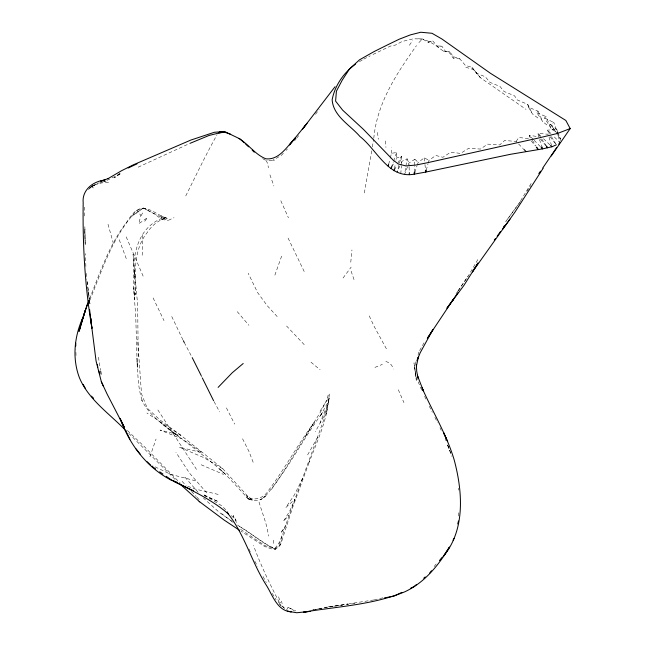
<?xml version="1.0" encoding="UTF-8"?>
<svg xmlns="http://www.w3.org/2000/svg" width="645" height="645" viewBox="0 0 645 645"><rect width="100%" height="100%" fill="white"/><g stroke="black" fill="none" stroke-linecap="round" stroke-linejoin="round"><path stroke-width="0.48" stroke-dasharray="3.23 2.42" d="M138.232 356.475L137.651 304.779L133.064 254.388L135.087 277.64L135.256 294.676L134.499 270.061L135.087 277.64C135.273 261.862 136.837 245.213 147.245 232.571C151.64 225.613 158.09 220.542 165.878 217.881L161.782 219.356L153.752 213.551L143.287 208.069L136.748 210.593C112.738 235.893 102.233 269.787 89.381 301.4M390.306 157.888L391.483 153.3L396.602 152.534L396.119 160.016M142.198 255.275L142.698 233.071M458.627 516.008L458.748 512.017M84.293 207.126L84.31 217.776M240.617 529.384L265.24 545.751L274.818 548.621L277.39 547.008L279.301 544.574L289.194 514.944L323.395 420.927L327.725 405.939L328.168 394.95L327.289 399.142L320.678 411.72L285.05 469.133L271.166 489.861M414.292 172.175L414.566 166.216M414.606 165.225L414.88 159.267L408.946 163.048L404.552 174.497L407.076 158.815L401.779 161.419L400.158 165.112M391.483 153.3L391.765 147.576M329.418 394.031L328.192 403.061L320.065 422.668M400.771 173.787L401.392 166.176M401.464 165.225L401.319 156.404L396.498 158.049L394.627 161.581M350.775 262.217L351.952 249.913M329.168 398.255L328.563 401.972L328.652 400.956C326.201 422.241 316.768 442.341 309.197 462.272L309.769 460.691L292.725 507.26L281.526 541.687L280.301 544.864L279.309 546.275L280.511 544.412L278.148 547.75L274.988 549.387L272.908 549.379L264.7 546.533L241.004 531.19M371.705 150.825L364.03 194.734M372.342 146.971L373.624 139.256M373.786 138.288C377.019 103.184 396.562 73.514 416.493 45.634M560.158 140.691L560.465 138.893L556.869 129.572L550.467 124.227L553.862 122.518L558.288 135.24L560.465 138.893L557.683 134.821M394.434 168.845L395.369 163.943M388.661 164.306L390.072 158.807M426.24 170.264L428.006 163.919M428.256 163.016L429.006 160.299L435.778 155.469L442.905 157.283L450.726 152.18L460.554 153.421L468.754 148.237L480.46 149.084L487.628 144.133L499.77 144.923L504.656 140.465L516.137 141.473L523.176 148.624M329.24 398.013L327.41 403.302L319.968 416.589L322.685 411.97M326.104 413.993L327.491 409.091L327.241 409.954M281.526 541.687L281.93 540.357M416.073 361.547L414.687 366.142L415.219 370.883M418.016 355.113L419.129 351.444M149.906 456.821L156.058 439.043M414.824 172.344L416.976 165.991M417.291 165.088L418.21 162.363L424.281 157.88L429.006 160.299M281.841 535.906L279.777 541.816L274.818 548.621L266.982 544.67L237.537 525.046M274.883 275.141L282.091 254.791M391.217 167.7L393.24 162.008M393.571 161.065L396.602 152.534M327.725 405.939L324.113 415.969L315.3 431.739M89.518 298.78C99.677 273.843 108.118 247.656 124.074 225.637C129.073 219.518 132.556 210.891 140.755 208.512C149.027 207.408 156.195 213.697 163.346 216.962L161.202 215.89L168.24 218.792L164.854 217.478L161.129 217.639L164.153 217.381C130.338 229.709 131.798 269.578 134.716 299.361L133.636 287.823L135.74 316.211L137.248 367.271L136.99 358.217C138.022 372.77 137.433 387.871 142.682 401.706L141.715 399.989C148.753 415.082 163.169 424.386 175.642 434.625L160.508 422.515L178.536 436.27L172.658 432.077C190.702 445.55 208.786 459.2 225.5 474.357L219.445 468.851L225.46 474.236L247.688 498.158L246.374 497.029L249.212 499.286L247.567 498.254L250.276 499.819L247.358 498.23C252.905 501.737 260.693 501.189 265.305 496.384L260.12 499.875L265.305 496.384M399.755 166.031L396.933 172.489L401.319 156.404L397.473 164.032M185.752 195.935C196.007 175.48 205.86 154.631 217.067 134.724M302.586 478.372L294.475 494.779L285.8 507.575L295.128 499.02L289.565 511.396L283.397 521.37L289.194 514.944M394.482 169.966L397.046 164.878M391.813 166.878L394.159 162.467M286.436 610.299L288.049 607.316L295.837 610.928M419.621 350.574L425.047 341.012M307.625 454.886L317.945 436.754M477.792 259.629L468.762 275.165L457.16 292.104M141.029 215.688L142.69 212.947M531.125 183.47L518.427 204.352L505.801 221.453L520.547 201.321M320.065 411.204L326.652 400.585M305.496 436.383L314.462 421.991C298.103 443.905 285.235 468.149 268.828 490.007C264.402 497.875 253.743 502.318 246.326 495.723L253.324 500.665L248.615 497.158L222.823 468.77L180.777 435.246L160.315 420.193L147.27 408.221L141.505 393.877L137.635 339.399M526.925 191.476L530.601 185.736M321.428 414.098C301.771 441.043 286.735 471.422 264.934 496.69M286.009 524.966L280.728 533.052L284.8 527.973M546.879 124.92L542.792 121.703L536.954 112.827L538.035 111.182L528.521 107.223L527.747 104.369L517.306 99.975L514.525 95.823L503.979 91.437L499.98 86.438L490.039 82.415L485.282 76.763L476.405 73.199L471.947 67.314L465.351 65.379L459.885 58.913L453.209 56.615L449.557 51.398L443.365 51.108L434.174 44.408L429.062 41.546L422.531 38.966L413.268 38.805L402.012 41.53L395.554 45.013L390.418 46.101L371.028 55.414M516.137 141.473L518.782 137.506L529.432 138.691L529.231 135.297L538.575 136.756L537.946 133.354L548.161 134.273L547.492 130.113L556.869 129.572L559.852 142.489L553.676 136.297M458.41 290.653L468.214 275.979M409.365 45.279L412.655 40.571M274.988 549.387L276.068 548.395M418.887 42.562L422.531 38.966L428.353 42.522L429.062 41.546L432.65 40.82L438.665 47.657L441.793 46.077L445.493 51.358M343.051 278.027L351.17 267.094M456.055 293.717L458.958 289.855M144.738 221.275L147.503 217.615L138.764 223.775L140.908 215.357L136.748 210.593M434.166 566.528L437.181 562.65M315.461 114.31L319.122 109.626M294.459 140.892L296.281 138.651M296.885 137.909L298.708 135.66M283.349 153.26L281.309 155.413L272.787 160.258L274.077 160.113L275.036 162.411M286.066 150.398L287.42 148.963M551.048 128.315L544.549 117.987L545.993 116.576L551.048 128.315L555.039 131.588M88.333 189.549L93.017 185.349M89.671 188.348L92.348 185.945M120.067 173.078L114.27 177.859L121.075 173.344L107.094 180.326M143.287 208.069L131.701 216.285L143.287 208.069L167.95 220.509L174.021 217.704M443.365 51.108L448.791 51.858L449.557 51.398M359.467 61.63L362.917 59.598M95.428 184.639L91.139 186.905L97.113 183.801M89.381 187.743L94.976 184.857L101.507 182.938L108.787 182.293M363.78 59.098L370.222 55.825M94.976 184.857L90.889 186.719L93.485 187.953M138.151 167.176L189.074 143.754M97.161 183.607L98.814 182.914M374.93 367.4L382.404 364.369M428.353 42.522L432.65 40.82M104.353 181.559L106.135 181.076M281.47 607.034L282.873 606.671L285.042 608.767M99.733 182.68L101.563 182.221M102.474 181.995L105.224 181.301M374.245 599.915L382.816 597.826M313.091 609.936L328.281 606.824L348.171 603.962L319.38 608.759M311.188 610.323L314.139 609.759M315.123 609.573L319.065 608.816M373.729 599.955L349.155 603.809M351.743 603.962L355.669 603.293M328.281 606.824L342.93 605.139M346.841 604.696L348.792 604.47M262.644 158.614L266.062 160.524L268.07 160.428M269.07 160.371L274.077 160.113M437.56 46.029L441.793 46.077M448.791 51.858L453.25 58.227L459.885 58.913M275.197 549.088C261.959 543.356 251.276 532.843 238.586 525.965M418.508 38.676L424.063 39.692M161.782 219.356L167.95 220.509M218.163 494.409L195.121 489.047L186.76 485.895M195.395 480.775L170.659 474.349L152.817 465.738M465.787 67.273L473.68 69.62L480.332 77.658L525.997 109.344M143.642 208.133L147.278 209.633M536.954 112.827L545.993 116.576M204.167 495.626L218.445 501.681L203.159 494.481L221.961 505.922L228.04 512.146M201.159 464.779L223.67 474.462M385.807 361.345L388.548 362.587L391.531 365.086L393.531 369.053M544.549 117.987L553.862 122.518M288.049 607.316L294.829 611.017M222.823 468.77L203.417 457.442L179.302 447.162L202.232 452.661L182.293 439.019L160.057 430.07L180.777 435.246L146.915 413.026M231.837 521.233L219.687 512.686L203.53 498.158M233.176 522.434L220.316 512.557M528.521 107.223L532.464 113.963L537.906 117.971M310.979 362.184L320.122 369.811M414.88 159.267L418.21 162.363M128.726 433.351L176.174 480.452M127.428 430.538L144.117 446.38L180.294 483.186M540.736 136.039L537.946 133.354L541.147 138.167M543.525 138.723L550.516 145.439M550.927 133.547L547.492 130.113L550.951 135.845M304.247 344.68L286.582 326.007M533.455 139.586L529.231 135.297L531.859 139.465M534.157 140.304L541.195 147.439M284.655 608.485L282.873 606.671L281.486 601.076M231.41 515.605L236.143 520.442L233.167 515.565L236.667 522.813M279.704 604.317L281.083 605.744C270.876 586.273 261.096 566.197 253.469 545.476M182.116 481.38L186.155 485.701M191.549 491.466L196.257 496.505M196.935 497.231L199.627 500.109M277.181 316.566L267.183 305.641L257.589 292.548L248.196 273.238M480.332 77.658L471.947 67.314M206.795 492.885L189.485 473.124L175.924 452.258M184.938 477.139L198.104 492.296M237.239 311.656L248.93 325.29M540.373 138.965L545.767 145.577M531.303 140.997L535.044 145.609M549.927 136.538L555.2 143.335M557.167 133.668L550.467 124.227L557.127 134.007M541.679 138.965L546.492 146.181M157.864 409.93L196.507 469.423M532.383 140.296L536.059 146.125M272.255 593.376L276.06 599.745M551.443 136.659L556.377 144.843M278.39 601.817L281.035 606.284M263.047 576.525L266.304 582.5M266.062 160.524L267.369 162.927L268.497 167.797M214.051 401.561L219.614 411.873M254.848 561.279L257.557 566.342M184.26 342.487L191.75 356.733M386.395 348.824L374.164 326.426L369.093 315.582M226.427 407.89L234.667 424.112M429.304 406.253L432.311 412.236M434.899 417.363L437.479 422.491M242.576 438.769L248.922 451.355L253.332 462.739M527.747 104.369L532.464 113.963M288.073 238.078L304.456 272.069M153.107 297.942L164.007 320.63M171.755 316.55L183.325 340.705M439.971 427.716L441.22 430.328M424.579 396.336L425.869 399.045M201.071 375.35L201.909 377.107M538.035 111.182L542.792 121.703M248.93 548.976L250.961 553.466M280.817 200.732L288.436 217.808M407.076 158.815L408.946 163.048L409.051 165.959M143.15 276.157L125.799 235.933M398.328 389.757L403.931 402.633M421.637 390.056L416.081 376.849L413.985 362.869L416.291 380.365L415.332 371.826M450.726 453.153L447.203 443.921L451.903 456.362M447.775 445.421L449.839 450.887M445.373 439.043L445.977 440.664M119.244 239.73L126.686 259.774M269.924 174.835L273.899 185.97M351.138 271.198L354.387 280.72M539.502 139.554L541.985 147.004M549.032 137.159L551.62 145.826M278.624 596.835L280.462 603.027M259.048 502.044C262.249 513.347 267.175 524.321 268.449 536.084M108.029 224.275L113.343 243.262M98.443 357.193L100.531 370.407M87.817 290.169L88.591 295.071M88.744 296.055L89.365 299.973M89.518 300.949L89.986 303.892L87.131 281.688M87.123 281.736L89.228 298.554M377.519 132.451L378.317 139.256M89.453 300.53L89.792 303.497M424.281 157.88L424.87 163.556M424.966 164.507L425.547 170.183M76.013 355.492L75.82 349.808M85.874 266.466L85.454 253.687M86.269 273.399L86.607 279.341M385.621 140.949L385.936 147.423M458.66 488.16L458.748 490.144M84.656 230.386L85.221 244.858M273.278 540.196L273.448 544.574M409.091 166.934L409.309 172.755M453.209 56.615L453.25 58.227M85.18 243.625L84.85 226.709L85.116 240.932"/><path stroke-width="0.97" d="M414.292 172.175L414.203 174.158C388.411 179.028 376.914 149.656 359.91 136.466C350.098 125.041 333.288 116.285 332.151 99.79C334.771 85.648 343.769 72.619 355.387 64.258M394.055 170.812L394.434 168.845M457.748 523.909L458.474 521.007M388.193 166.144L388.661 164.306M426.24 170.264L425.74 172.078L414.203 174.158L414.824 172.344M126.017 430.812C109.803 413.824 88.639 399.956 79.375 377.623C72.046 358.128 74.368 336.432 82.826 317.711L81.214 323.508L85.398 310.164L79.117 331.312L82.826 317.711L88.833 300.514M83.576 315.687L87.462 303.98M78.763 330.869L79.77 328.111M390.878 168.643L391.813 166.878M477.953 263.152L463.852 285.501L446.921 308.237L453.701 298.796L427.321 338.407L433.013 329.434L420.161 352.807L417.057 360.555L418.315 357.096L416.412 366.142L416.339 364.586M477.977 263.104L472.406 271.924L514.928 212.141L543.146 168.256M542.776 167.982L556.651 147.552M558.788 144.174L559.852 142.489M453.064 540.091L454.128 538.43M500.512 231.466L497.126 236.28M503.302 227.395L504.422 225.758M453.701 298.796L452.532 300.497L457.958 292.62M551.273 155.977L570.188 128.573L565.842 120.462L490.418 73.272L441.898 38.99L432.005 33.282L420.806 32.25L410.414 34.878L399.279 39.176L387.895 44.699L374.326 51.447L359.555 59.8L349.501 68.951L342.189 80.214L336.408 91.195L335.594 101.12L342.624 110.126L363.538 129.468L393.257 160.234L398.384 163.991L405.842 165.934L415.799 165.055L426.95 162.83L537.341 138.288L557.578 133.442L570.188 128.573M538.817 173.586L540.51 171.183M509.961 219.179L502.923 228.846L504.374 226.863M494.272 240.133L495.408 238.594M335.061 86.696L302.295 129.419L307.06 123.243M429.659 573.091L431.489 570.76M439.43 560.642L441.873 557.53M306.165 124.429L289.444 144.94L295.249 138.062C287.114 146.31 279.253 160.315 265.837 158.799C255.162 154.59 248.559 144.214 238.827 138.425M218.107 387.395L232.232 372.77L243.189 363.514M416.315 584.652L414.098 586.579L410.607 588.232M423.725 578.234L425.208 576.944M128.17 168.023L137.062 163.838M401.891 592.368L394.047 596.085L384.372 597.931M425.547 170.183L425.74 172.078L510.429 154.308L542.598 148.874L551.91 146.786L556.377 144.843M189.944 143.375L209.036 135.466L224.71 131.58L239.964 138.917L244.31 142.876M218.639 132.926L224.791 132.281L230.684 134.257M222.904 131.653L214.382 132.281L190.847 140.062L133.386 164.814L121.51 170.74L107.957 178.681L108.368 178.504L100.741 181.221L104.99 180.052C93.259 181.148 81.81 189.912 83.181 202.796C82.576 244.802 84.906 286.872 91.953 328.329L90.647 318.356L96.073 361.039L101.354 381.759L107.086 394.039L124.3 427.264L120.155 418.597C129.645 444.671 146.867 467.738 171.965 480.557M219.622 131.709L224.71 131.58M166.2 476.324L171.892 480.291L177.472 482.396M173.755 481.372C192.742 490.676 212.197 500.085 228.346 513.871L227.088 512.477C244.592 533.891 251.373 561.763 266.183 584.991C272.577 595.037 277.165 611.097 291.282 611.823L287.347 611.194L296.821 612.75L310.471 611.323L303.61 612.137C337.375 606.534 372.56 604.946 404.552 591.908C424.273 582.951 438.616 565.334 449.436 547.073L443.115 556.651C465.569 529.892 462.642 491.579 454.209 459.998C446.695 434.617 432.634 411.889 422.007 387.782L423.572 391.37L417.315 375.261L418.097 378.317L416.718 371.359L416.356 364.748M171.892 480.291L193.427 490.789M239.416 530.198L224.21 520.12L199.168 501.415M155.614 468.947L151.865 466.174M159.686 471.785L162.943 474.051M150.551 465.093L147.205 461.788M199.684 501.85L180.278 484.282M245.761 144.198L248.664 146.842M550.516 145.439L551.91 146.786M91.405 396.119L93.557 398.215M252.203 150.164L254.259 152.188M541.195 147.439L542.598 148.874L541.985 147.004M523.877 149.342L525.989 151.486M140.417 454.362L136.087 448.952M546.363 146.31L547.557 147.786L546.492 146.181M536.293 147.149L538.156 149.455L537.108 147.786M85.414 388.524L83.173 384.396M213.584 400.706L202.328 377.986M183.325 340.705L184.26 342.487M192.218 357.628L201.071 375.35M125.565 430.417L129.903 439.261M447.638 441.64L443.486 432.456L446.622 439.374M101.354 381.759L103.547 386.613M98.854 370.948L99.653 373.673M97.314 364.401L97.782 367.319M100.684 371.351L101.128 374.181M89.607 309.568L90.792 319.573L90.647 318.356M409.309 172.755L409.382 174.698M75.763 343.172L75.788 346.018"/></g></svg>
